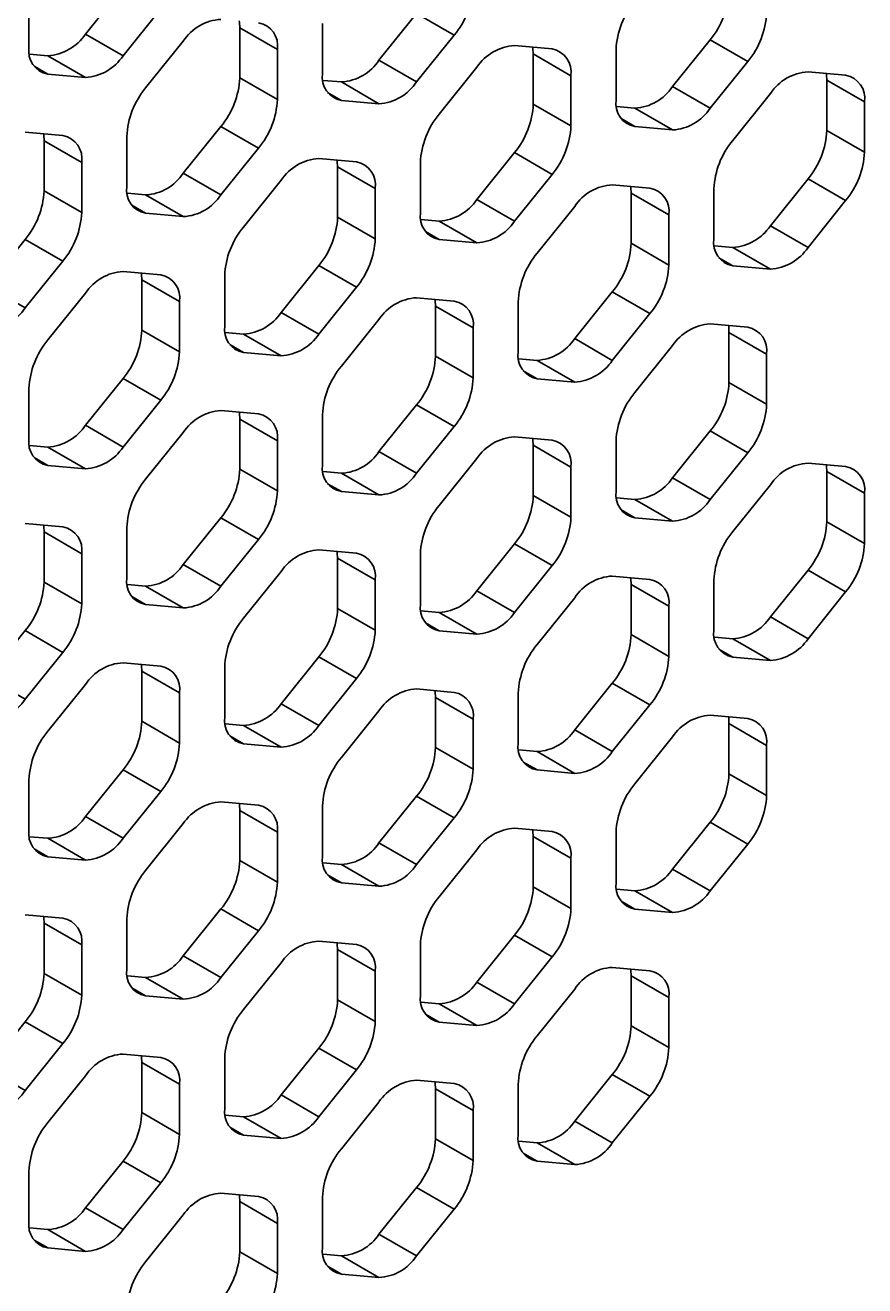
# Model space of a CAD drawing. Header units: millimetres. Extents: x 10 to 515, y -34 to 231.
# Drawn here: x 57.122 to 59.751, y 60.25 to 64.199 of the extents above; entities that cross this region are included whole.
import ezdxf

# ---------------------------------------------------------------- set-up
doc = ezdxf.new("R2010")
doc.units = ezdxf.units.MM

msp = doc.modelspace()

# ---------------------------------------------------------------- linework, layer by layer
at = {"color": 7, "linetype": 'Continuous', "lineweight": 35}
for p, q in [((57.134083, 64.286457), (57.134083, 64.129314)), ((57.428711, 64.317609), (57.31086, 64.171004)), ((57.428711, 64.10297), (57.546562, 64.249575)), ((58.34795, 64.235416), (58.230098, 64.08881)), ((58.34795, 64.235416), (58.465801, 64.167382)), ((57.31086, 64.171004), (57.428711, 64.10297)), ((57.794049, 64.190657), (57.9119, 64.122623)), ((57.794049, 64.190657), (57.794049, 64.033513)), ((58.053322, 64.204263), (58.053322, 64.04712)), ((58.34795, 64.020776), (58.465801, 64.167382)), ((57.617273, 64.148967), (57.499421, 64.002361)), ((58.772214, 64.124269), (58.654363, 64.134807)), ((59.267188, 64.153222), (59.149337, 64.006616)), ((59.267188, 64.153222), (59.38504, 64.085188)), ((57.193009, 64.10297), (57.13565, 64.108098)), ((57.193009, 64.10297), (57.31086, 64.034936)), ((57.9119, 63.965479), (57.9119, 64.122623)), ((58.230098, 64.08881), (58.34795, 64.020776)), ((58.713288, 64.108463), (58.831139, 64.040429)), ((58.713288, 64.108463), (58.713288, 63.951319)), ((58.972561, 64.12207), (58.972561, 63.964926)), ((58.536511, 64.066773), (58.41866, 63.920167)), ((59.267188, 63.938582), (59.38504, 64.085188)), ((59.691452, 64.042076), (59.573601, 64.052613)), ((57.193009, 64.045473), (57.31086, 64.034936)), ((57.794049, 64.033513), (57.9119, 63.965479)), ((58.112247, 64.020776), (58.054889, 64.025905)), ((58.112247, 64.020776), (58.230098, 63.952742)), ((58.831139, 63.883285), (58.831139, 64.040429)), ((59.632527, 64.026269), (59.750378, 63.958235)), ((59.632527, 64.026269), (59.632527, 63.869126)), ((59.149337, 64.006616), (59.267188, 63.938582)), ((59.45575, 63.984579), (59.337899, 63.837974)), ((58.112247, 63.96328), (58.230098, 63.952742)), ((58.713288, 63.951319), (58.831139, 63.883285)), ((59.031486, 63.938582), (58.974128, 63.943711)), ((59.031486, 63.938582), (59.149337, 63.870548)), ((59.750378, 63.801092), (59.750378, 63.958235)), ((57.240149, 63.852686), (57.122298, 63.863224)), ((57.735124, 63.881639), (57.617273, 63.735033)), ((57.735124, 63.881639), (57.852975, 63.813605)), ((59.031486, 63.881086), (59.149337, 63.870548)), ((59.632527, 63.869126), (59.750378, 63.801092)), ((57.181223, 63.83688), (57.299075, 63.768846)), ((57.181223, 63.83688), (57.181223, 63.679736)), ((57.440496, 63.850487), (57.440496, 63.693343)), ((57.735124, 63.666999), (57.852975, 63.813605)), ((58.159388, 63.770492), (58.041537, 63.78103)), ((58.654363, 63.799445), (58.536511, 63.652839)), ((58.654363, 63.799445), (58.772214, 63.731411)), ((57.299075, 63.611702), (57.299075, 63.768846)), ((57.617273, 63.735033), (57.735124, 63.666999)), ((58.100462, 63.754686), (58.218313, 63.686652)), ((58.100462, 63.754686), (58.100462, 63.597543)), ((58.359735, 63.768293), (58.359735, 63.611149)), ((57.923686, 63.712996), (57.805834, 63.56639)), ((58.654363, 63.584805), (58.772214, 63.731411)), ((59.078627, 63.688299), (58.960775, 63.698836)), ((59.573601, 63.717251), (59.45575, 63.570645)), ((59.573601, 63.717251), (59.691452, 63.649217)), ((57.181223, 63.679736), (57.299075, 63.611702)), ((57.499421, 63.666999), (57.442063, 63.672128)), ((57.499421, 63.666999), (57.617273, 63.598965)), ((58.218313, 63.529509), (58.218313, 63.686652)), ((59.019701, 63.672492), (59.137552, 63.604458)), ((59.019701, 63.672492), (59.019701, 63.515349)), ((59.278974, 63.686099), (59.278974, 63.528956)), ((58.536511, 63.652839), (58.654363, 63.584805)), ((58.842924, 63.630802), (58.725073, 63.484197)), ((59.573601, 63.502611), (59.691452, 63.649217)), ((57.499421, 63.609503), (57.617273, 63.598965)), ((58.100462, 63.597543), (58.218313, 63.529509)), ((58.41866, 63.584805), (58.361302, 63.589934)), ((58.41866, 63.584805), (58.536511, 63.516771)), ((59.137552, 63.447315), (59.137552, 63.604458)), ((59.45575, 63.570645), (59.573601, 63.502611)), ((57.122298, 63.527862), (57.004447, 63.381256)), ((57.122298, 63.527862), (57.240149, 63.459828)), ((58.41866, 63.527309), (58.536511, 63.516771)), ((59.019701, 63.515349), (59.137552, 63.447315)), ((59.337899, 63.502611), (59.280541, 63.50774)), ((59.337899, 63.502611), (59.45575, 63.434577)), ((57.122298, 63.313222), (57.240149, 63.459828)), ((57.546562, 63.416716), (57.428711, 63.427253)), ((58.041537, 63.445668), (57.923686, 63.299062)), ((58.041537, 63.445668), (58.159388, 63.377634)), ((59.337899, 63.445115), (59.45575, 63.434577)), ((57.004447, 63.381256), (57.122298, 63.313222)), ((57.487636, 63.400909), (57.605487, 63.332875)), ((57.487636, 63.400909), (57.487636, 63.243766)), ((57.746909, 63.414516), (57.746909, 63.257373)), ((58.041537, 63.231028), (58.159388, 63.377634)), ((57.31086, 63.359219), (57.193009, 63.212614)), ((58.465801, 63.334522), (58.34795, 63.34506)), ((58.960775, 63.363474), (58.842924, 63.216869)), ((58.960775, 63.363474), (59.078627, 63.29544)), ((57.605487, 63.175732), (57.605487, 63.332875)), ((57.923686, 63.299062), (58.041537, 63.231028)), ((58.406875, 63.318715), (58.524726, 63.250681)), ((58.406875, 63.318715), (58.406875, 63.161572)), ((58.666148, 63.332322), (58.666148, 63.175179)), ((58.230098, 63.277025), (58.112247, 63.13042)), ((58.960775, 63.148835), (59.078627, 63.29544)), ((59.38504, 63.252328), (59.267188, 63.262866)), ((57.487636, 63.243766), (57.605487, 63.175732)), ((57.805834, 63.231028), (57.748476, 63.236157)), ((57.805834, 63.231028), (57.923686, 63.162994)), ((58.524726, 63.093538), (58.524726, 63.250681)), ((59.326114, 63.236522), (59.443965, 63.168488)), ((59.326114, 63.236522), (59.326114, 63.079378)), ((58.842924, 63.216869), (58.960775, 63.148835)), ((59.149337, 63.194832), (59.031486, 63.048226)), ((57.805834, 63.173532), (57.923686, 63.162994)), ((58.406875, 63.161572), (58.524726, 63.093538)), ((58.725073, 63.148835), (58.667715, 63.153963)), ((58.725073, 63.148835), (58.842924, 63.080801)), ((59.443965, 63.011344), (59.443965, 63.168488)), ((57.428711, 63.091891), (57.31086, 62.945286)), ((57.428711, 63.091891), (57.546562, 63.023857)), ((58.725073, 63.091338), (58.842924, 63.080801)), ((59.326114, 63.079378), (59.443965, 63.011344)), ((57.134083, 63.060739), (57.134083, 62.903596)), ((57.428711, 62.877252), (57.546562, 63.023857)), ((57.852975, 62.980745), (57.735124, 62.991283)), ((58.34795, 63.009697), (58.230098, 62.863092)), ((58.34795, 63.009697), (58.465801, 62.941663)), ((57.31086, 62.945286), (57.428711, 62.877252)), ((57.794049, 62.964938), (57.9119, 62.896904)), ((57.794049, 62.964938), (57.794049, 62.807795)), ((58.053322, 62.978545), (58.053322, 62.821402)), ((57.617273, 62.923249), (57.499421, 62.776643)), ((58.34795, 62.795058), (58.465801, 62.941663)), ((58.772214, 62.898551), (58.654363, 62.909089)), ((59.267188, 62.927504), (59.149337, 62.780898)), ((59.267188, 62.927504), (59.38504, 62.85947)), ((57.193009, 62.877252), (57.13565, 62.88238)), ((57.193009, 62.877252), (57.31086, 62.809218)), ((57.9119, 62.739761), (57.9119, 62.896904)), ((58.713288, 62.882745), (58.831139, 62.814711)), ((58.713288, 62.882745), (58.713288, 62.725601)), ((58.972561, 62.896351), (58.972561, 62.739208)), ((58.230098, 62.863092), (58.34795, 62.795058)), ((58.536511, 62.841055), (58.41866, 62.694449)), ((59.267188, 62.712864), (59.38504, 62.85947)), ((59.691452, 62.816357), (59.573601, 62.826895)), ((57.193009, 62.819755), (57.31086, 62.809218)), ((57.794049, 62.807795), (57.9119, 62.739761)), ((58.112247, 62.795058), (58.054889, 62.800186)), ((58.112247, 62.795058), (58.230098, 62.727024)), ((58.831139, 62.657567), (58.831139, 62.814711)), ((59.632527, 62.800551), (59.750378, 62.732517)), ((59.632527, 62.800551), (59.632527, 62.643408)), ((59.149337, 62.780898), (59.267188, 62.712864)), ((59.45575, 62.758861), (59.337899, 62.612255)), ((58.112247, 62.737561), (58.230098, 62.727024)), ((58.713288, 62.725601), (58.831139, 62.657567)), ((59.031486, 62.712864), (58.974128, 62.717993)), ((59.031486, 62.712864), (59.149337, 62.64483)), ((59.750378, 62.575374), (59.750378, 62.732517)), ((57.240149, 62.626968), (57.122298, 62.637506)), ((57.735124, 62.655921), (57.617273, 62.509315)), ((57.735124, 62.655921), (57.852975, 62.587887)), ((59.031486, 62.655368), (59.149337, 62.64483)), ((59.632527, 62.643408), (59.750378, 62.575374)), ((57.181223, 62.611162), (57.299075, 62.543128)), ((57.181223, 62.611162), (57.181223, 62.454018)), ((57.440496, 62.624768), (57.440496, 62.467625)), ((57.735124, 62.441281), (57.852975, 62.587887)), ((58.159388, 62.544774), (58.041537, 62.555312)), ((58.654363, 62.573727), (58.536511, 62.427121)), ((58.654363, 62.573727), (58.772214, 62.505693)), ((57.299075, 62.385984), (57.299075, 62.543128)), ((57.617273, 62.509315), (57.735124, 62.441281)), ((58.100462, 62.528968), (58.218313, 62.460934)), ((58.100462, 62.528968), (58.100462, 62.371824)), ((58.359735, 62.542575), (58.359735, 62.385431)), ((57.923686, 62.487278), (57.805834, 62.340672)), ((58.654363, 62.359087), (58.772214, 62.505693)), ((59.078627, 62.462581), (58.960775, 62.473118)), ((59.573601, 62.491533), (59.45575, 62.344927)), ((59.573601, 62.491533), (59.691452, 62.423499)), ((57.181223, 62.454018), (57.299075, 62.385984)), ((57.499421, 62.441281), (57.442063, 62.44641)), ((57.499421, 62.441281), (57.617273, 62.373247)), ((58.218313, 62.30379), (58.218313, 62.460934)), ((59.019701, 62.446774), (59.137552, 62.37874)), ((59.019701, 62.446774), (59.019701, 62.289631)), ((59.278974, 62.460381), (59.278974, 62.303237)), ((58.536511, 62.427121), (58.654363, 62.359087)), ((58.842924, 62.405084), (58.725073, 62.258479)), ((59.573601, 62.276893), (59.691452, 62.423499)), ((57.499421, 62.383785), (57.617273, 62.373247)), ((58.100462, 62.371824), (58.218313, 62.30379)), ((58.41866, 62.359087), (58.361302, 62.364216)), ((58.41866, 62.359087), (58.536511, 62.291053)), ((59.137552, 62.221597), (59.137552, 62.37874)), ((59.45575, 62.344927), (59.573601, 62.276893)), ((57.122298, 62.302144), (57.004447, 62.155538)), ((57.122298, 62.302144), (57.240149, 62.23411)), ((58.41866, 62.301591), (58.536511, 62.291053)), ((59.019701, 62.289631), (59.137552, 62.221597)), ((59.337899, 62.276893), (59.280541, 62.282022)), ((59.337899, 62.276893), (59.45575, 62.208859)), ((57.122298, 62.087504), (57.240149, 62.23411)), ((57.546562, 62.190997), (57.428711, 62.201535)), ((58.041537, 62.21995), (57.923686, 62.073344)), ((58.041537, 62.21995), (58.159388, 62.151916)), ((59.337899, 62.219397), (59.45575, 62.208859)), ((57.004447, 62.155538), (57.122298, 62.087504)), ((57.487636, 62.175191), (57.605487, 62.107157)), ((57.487636, 62.175191), (57.487636, 62.018048)), ((57.746909, 62.188798), (57.746909, 62.031654)), ((57.31086, 62.133501), (57.193009, 61.986895)), ((58.041537, 62.00531), (58.159388, 62.151916)), ((58.465801, 62.108804), (58.34795, 62.119341)), ((58.960775, 62.137756), (58.842924, 61.99115)), ((58.960775, 62.137756), (59.078627, 62.069722)), ((57.605487, 61.950014), (57.605487, 62.107157)), ((58.406875, 62.092997), (58.524726, 62.024963)), ((58.406875, 62.092997), (58.406875, 61.935854)), ((58.666148, 62.106604), (58.666148, 61.949461)), ((57.923686, 62.073344), (58.041537, 62.00531)), ((58.230098, 62.051307), (58.112247, 61.904702)), ((58.960775, 61.923116), (59.078627, 62.069722)), ((59.38504, 62.02661), (59.267188, 62.037148)), ((57.487636, 62.018048), (57.605487, 61.950014)), ((57.805834, 62.00531), (57.748476, 62.010439)), ((57.805834, 62.00531), (57.923686, 61.937276)), ((58.524726, 61.86782), (58.524726, 62.024963)), ((59.326114, 62.010803), (59.443965, 61.942769)), ((59.326114, 62.010803), (59.326114, 61.85366)), ((58.842924, 61.99115), (58.960775, 61.923116)), ((59.149337, 61.969114), (59.031486, 61.822508)), ((57.805834, 61.947814), (57.923686, 61.937276)), ((58.406875, 61.935854), (58.524726, 61.86782)), ((58.725073, 61.923116), (58.667715, 61.928245)), ((58.725073, 61.923116), (58.842924, 61.855082)), ((59.443965, 61.785626), (59.443965, 61.942769)), ((57.428711, 61.866173), (57.31086, 61.719567)), ((57.428711, 61.866173), (57.546562, 61.798139)), ((58.725073, 61.86562), (58.842924, 61.855082)), ((59.326114, 61.85366), (59.443965, 61.785626)), ((57.134083, 61.835021), (57.134083, 61.677878)), ((57.428711, 61.651533), (57.546562, 61.798139)), ((57.852975, 61.755027), (57.735124, 61.765565)), ((58.34795, 61.783979), (58.230098, 61.637374)), ((58.34795, 61.783979), (58.465801, 61.715945)), ((57.31086, 61.719567), (57.428711, 61.651533)), ((57.794049, 61.73922), (57.9119, 61.671186)), ((57.794049, 61.73922), (57.794049, 61.582077)), ((58.053322, 61.752827), (58.053322, 61.595684)), ((57.617273, 61.69753), (57.499421, 61.550925)), ((58.34795, 61.56934), (58.465801, 61.715945)), ((58.772214, 61.672833), (58.654363, 61.683371)), ((59.267188, 61.701786), (59.149337, 61.55518)), ((59.267188, 61.701786), (59.38504, 61.633752)), ((57.193009, 61.651533), (57.13565, 61.656662)), ((57.193009, 61.651533), (57.31086, 61.583499)), ((57.9119, 61.514043), (57.9119, 61.671186)), ((58.713288, 61.657027), (58.831139, 61.588993)), ((58.713288, 61.657027), (58.713288, 61.499883)), ((58.972561, 61.670633), (58.972561, 61.51349)), ((58.230098, 61.637374), (58.34795, 61.56934)), ((58.536511, 61.615337), (58.41866, 61.468731)), ((59.267188, 61.487146), (59.38504, 61.633752)), ((57.193009, 61.594037), (57.31086, 61.583499)), ((57.794049, 61.582077), (57.9119, 61.514043)), ((58.112247, 61.56934), (58.054889, 61.574468)), ((58.112247, 61.56934), (58.230098, 61.501306)), ((58.831139, 61.431849), (58.831139, 61.588993)), ((59.149337, 61.55518), (59.267188, 61.487146)), ((58.112247, 61.511843), (58.230098, 61.501306)), ((58.713288, 61.499883), (58.831139, 61.431849)), ((59.031486, 61.487146), (58.974128, 61.492275)), ((59.031486, 61.487146), (59.149337, 61.419112)), ((57.240149, 61.40125), (57.122298, 61.411788)), ((57.735124, 61.430202), (57.617273, 61.283597)), ((57.735124, 61.430202), (57.852975, 61.362168)), ((59.031486, 61.429649), (59.149337, 61.419112)), ((57.181223, 61.385443), (57.299075, 61.317409)), ((57.181223, 61.385443), (57.181223, 61.2283)), ((57.440496, 61.39905), (57.440496, 61.241907)), ((57.735124, 61.215563), (57.852975, 61.362168)), ((58.159388, 61.319056), (58.041537, 61.329594)), ((58.654363, 61.348009), (58.536511, 61.201403)), ((58.654363, 61.348009), (58.772214, 61.279975)), ((57.299075, 61.160266), (57.299075, 61.317409)), ((58.100462, 61.30325), (58.218313, 61.235216)), ((58.100462, 61.30325), (58.100462, 61.146106)), ((58.359735, 61.316856), (58.359735, 61.159713)), ((57.617273, 61.283597), (57.735124, 61.215563)), ((57.923686, 61.26156), (57.805834, 61.114954)), ((58.654363, 61.133369), (58.772214, 61.279975)), ((59.078627, 61.236862), (58.960775, 61.2474)), ((57.181223, 61.2283), (57.299075, 61.160266)), ((57.499421, 61.215563), (57.442063, 61.220691)), ((57.499421, 61.215563), (57.617273, 61.147529)), ((58.218313, 61.078072), (58.218313, 61.235216)), ((59.019701, 61.221056), (59.137552, 61.153022)), ((59.019701, 61.221056), (59.019701, 61.063913)), ((58.536511, 61.201403), (58.654363, 61.133369)), ((58.842924, 61.179366), (58.725073, 61.03276)), ((57.499421, 61.158066), (57.617273, 61.147529)), ((58.100462, 61.146106), (58.218313, 61.078072)), ((58.41866, 61.133369), (58.361302, 61.138498)), ((58.41866, 61.133369), (58.536511, 61.065335)), ((59.137552, 60.995879), (59.137552, 61.153022)), ((57.122298, 61.076426), (57.004447, 60.92982)), ((57.122298, 61.076426), (57.240149, 61.008392)), ((58.41866, 61.075873), (58.536511, 61.065335)), ((59.019701, 61.063913), (59.137552, 60.995879)), ((57.122298, 60.861786), (57.240149, 61.008392)), ((57.546562, 60.965279), (57.428711, 60.975817)), ((58.041537, 60.994232), (57.923686, 60.847626)), ((58.041537, 60.994232), (58.159388, 60.926198)), ((57.004447, 60.92982), (57.122298, 60.861786)), ((57.487636, 60.949473), (57.605487, 60.881439)), ((57.487636, 60.949473), (57.487636, 60.792329)), ((57.746909, 60.96308), (57.746909, 60.805936)), ((57.31086, 60.907783), (57.193009, 60.761177)), ((58.041537, 60.779592), (58.159388, 60.926198)), ((58.465801, 60.883086), (58.34795, 60.893623)), ((58.960775, 60.912038), (58.842924, 60.765432)), ((58.960775, 60.912038), (59.078627, 60.844004)), ((57.605487, 60.724295), (57.605487, 60.881439)), ((58.406875, 60.867279), (58.524726, 60.799245)), ((58.406875, 60.867279), (58.406875, 60.710136)), ((58.666148, 60.880886), (58.666148, 60.723742)), ((57.923686, 60.847626), (58.041537, 60.779592)), ((58.230098, 60.825589), (58.112247, 60.678984)), ((58.960775, 60.697398), (59.078627, 60.844004)), ((57.487636, 60.792329), (57.605487, 60.724295)), ((57.805834, 60.779592), (57.748476, 60.784721)), ((57.805834, 60.779592), (57.923686, 60.711558)), ((58.524726, 60.642102), (58.524726, 60.799245)), ((58.842924, 60.765432), (58.960775, 60.697398)), ((57.805834, 60.722096), (57.923686, 60.711558)), ((58.406875, 60.710136), (58.524726, 60.642102)), ((58.725073, 60.697398), (58.667715, 60.702527)), ((58.725073, 60.697398), (58.842924, 60.629364)), ((57.428711, 60.640455), (57.31086, 60.493849)), ((57.428711, 60.640455), (57.546562, 60.572421)), ((58.725073, 60.639902), (58.842924, 60.629364)), ((57.134083, 60.609303), (57.134083, 60.452159)), ((57.428711, 60.425815), (57.546562, 60.572421)), ((57.852975, 60.529309), (57.735124, 60.539846)), ((58.34795, 60.558261), (58.230098, 60.411655)), ((58.34795, 60.558261), (58.465801, 60.490227)), ((57.794049, 60.513502), (57.9119, 60.445468)), ((57.794049, 60.513502), (57.794049, 60.356359)), ((58.053322, 60.527109), (58.053322, 60.369966)), ((57.31086, 60.493849), (57.428711, 60.425815)), ((57.617273, 60.471812), (57.499421, 60.325207)), ((58.34795, 60.343621), (58.465801, 60.490227)), ((57.193009, 60.425815), (57.13565, 60.430944)), ((57.193009, 60.425815), (57.31086, 60.357781)), ((57.9119, 60.288325), (57.9119, 60.445468)), ((58.230098, 60.411655), (58.34795, 60.343621)), ((57.193009, 60.368319), (57.31086, 60.357781)), ((57.794049, 60.356359), (57.9119, 60.288325)), ((58.112247, 60.343621), (58.054889, 60.34875)), ((58.112247, 60.343621), (58.230098, 60.275587)), ((58.112247, 60.286125), (58.230098, 60.275587))]:
    msp.add_line(p, q, dxfattribs=at)
at = {"color": 1, "linetype": 'Continuous', "lineweight": 35}
for p, q in [((57.149882, 64.07037), (57.193009, 64.045473)), ((58.06912, 63.988176), (58.112247, 63.96328)), ((58.988359, 63.905982), (59.031486, 63.881086)), ((57.456295, 63.634399), (57.499421, 63.609503)), ((58.375533, 63.552206), (58.41866, 63.527309)), ((59.294772, 63.470012), (59.337899, 63.445115)), ((57.762707, 63.198429), (57.805834, 63.173532)), ((58.681946, 63.116235), (58.725073, 63.091338)), ((57.149882, 62.844652), (57.193009, 62.819755)), ((58.06912, 62.762458), (58.112247, 62.737561)), ((58.988359, 62.680264), (59.031486, 62.655368)), ((57.456295, 62.408681), (57.499421, 62.383785)), ((58.375533, 62.326487), (58.41866, 62.301591)), ((59.294772, 62.244294), (59.337899, 62.219397)), ((57.762707, 61.972711), (57.805834, 61.947814)), ((58.681946, 61.890517), (58.725073, 61.86562)), ((57.149882, 61.618934), (57.193009, 61.594037)), ((58.06912, 61.53674), (58.112247, 61.511843)), ((58.988359, 61.454546), (59.031486, 61.429649)), ((57.456295, 61.182963), (57.499421, 61.158066)), ((58.375533, 61.100769), (58.41866, 61.075873)), ((57.762707, 60.746992), (57.805834, 60.722096)), ((58.681946, 60.664799), (58.725073, 60.639902)), ((57.149882, 60.393216), (57.193009, 60.368319)), ((58.06912, 60.311022), (58.112247, 60.286125))]:
    msp.add_line(p, q, dxfattribs=at)
at = {"color": 7, "linetype": 'Continuous', "lineweight": 35, "flags": 128}
for points in [[(57.792482, 64.211872), (57.793041, 64.207838), (57.794049, 64.190657)], [(58.711721, 64.129678), (58.71228, 64.125644), (58.713288, 64.108463)], [(59.63096, 64.047485), (59.631519, 64.04345), (59.632527, 64.026269)], [(57.179656, 63.858095), (57.180215, 63.854061), (57.181223, 63.83688)], [(58.098895, 63.775901), (58.099454, 63.771867), (58.100462, 63.754686)], [(59.018134, 63.693708), (59.018693, 63.689673), (59.019701, 63.672492)], [(57.486069, 63.422125), (57.486628, 63.41809), (57.487636, 63.400909)], [(58.405308, 63.339931), (58.405867, 63.335897), (58.406875, 63.318715)], [(59.324547, 63.257737), (59.325106, 63.253703), (59.326114, 63.236522)], [(57.792482, 62.986154), (57.793041, 62.98212), (57.794049, 62.964938)], [(58.711721, 62.90396), (58.71228, 62.899926), (58.713288, 62.882745)], [(59.63096, 62.821766), (59.631519, 62.817732), (59.632527, 62.800551)], [(57.179656, 62.632377), (57.180215, 62.628343), (57.181223, 62.611162)], [(58.098895, 62.550183), (58.099454, 62.546149), (58.100462, 62.528968)], [(59.018134, 62.46799), (59.018693, 62.463955), (59.019701, 62.446774)], [(57.486069, 62.196406), (57.486628, 62.192372), (57.487636, 62.175191)], [(58.405308, 62.114213), (58.405867, 62.110178), (58.406875, 62.092997)], [(59.324547, 62.032019), (59.325106, 62.027985), (59.326114, 62.010803)], [(57.792482, 61.760436), (57.793041, 61.756402), (57.794049, 61.73922)], [(58.711721, 61.678242), (58.71228, 61.674208), (58.713288, 61.657027)], [(57.179656, 61.406659), (57.180215, 61.402625), (57.181223, 61.385443)], [(58.098895, 61.324465), (58.099454, 61.320431), (58.100462, 61.30325)], [(59.018134, 61.242271), (59.018693, 61.238237), (59.019701, 61.221056)], [(57.486069, 60.970688), (57.486628, 60.966654), (57.487636, 60.949473)], [(58.405308, 60.888495), (58.405867, 60.88446), (58.406875, 60.867279)], [(57.792482, 60.534718), (57.793041, 60.530683), (57.794049, 60.513502)]]:
    msp.add_lwpolyline(points, dxfattribs=at)
at = {"color": 7, "linetype": 'Continuous', "lineweight": 35}
for centre, radius, start, end in [((58.269182, 64.331036), 0.255816, 320.227928, 357.360713), ((59.07057, 64.316876), 0.255816, 320.227928, 357.360713), ((59.228105, 64.11029), 0.255816, 140.227928, 177.360713), ((57.744224, 64.065147), 0.152127, 93.429538, 146.565085), ((59.188421, 64.248842), 0.255816, 320.227928, 357.360713), ((57.183908, 64.254824), 0.152127, 273.429538, 326.565085), ((57.839559, 64.134407), 0.073295, 350.748121, 79.453222), ((57.206424, 64.11753), 0.073295, 170.748121, 259.453222), ((58.663463, 63.982953), 0.152127, 93.429538, 146.565085), ((57.301759, 64.18679), 0.152127, 273.429538, 326.565085), ((58.103147, 64.17263), 0.152127, 273.429538, 326.565085), ((58.758798, 64.052213), 0.073295, 350.748121, 79.453222), ((59.582702, 63.900759), 0.152127, 93.429538, 146.565085), ((57.538505, 64.045293), 0.255816, 320.227928, 357.360713), ((58.125663, 64.035336), 0.073295, 170.748121, 259.453222), ((58.220998, 64.104596), 0.152127, 273.429538, 326.565085), ((59.678037, 63.970019), 0.073295, 350.748121, 79.453222), ((57.69604, 63.838707), 0.255816, 140.227928, 177.360713), ((59.022386, 64.090436), 0.152127, 273.429538, 326.565085), ((57.656356, 63.977259), 0.255816, 320.227928, 357.360713), ((58.457744, 63.963099), 0.255816, 320.227928, 357.360713), ((59.044902, 63.953142), 0.073295, 170.748121, 259.453222), ((59.140237, 64.022402), 0.152127, 273.429538, 326.565085), ((58.615279, 63.756513), 0.255816, 140.227928, 177.360713), ((57.226733, 63.78063), 0.073295, 350.748121, 79.453222), ((58.575595, 63.895065), 0.255816, 320.227928, 357.360713), ((59.376983, 63.880905), 0.255816, 320.227928, 357.360713), ((59.534518, 63.674319), 0.255816, 140.227928, 177.360713), ((58.050637, 63.629176), 0.152127, 93.429538, 146.565085), ((59.494834, 63.812871), 0.255816, 320.227928, 357.360713), ((57.490321, 63.818853), 0.152127, 273.429538, 326.565085), ((58.145972, 63.698436), 0.073295, 350.748121, 79.453222), ((57.512837, 63.681559), 0.073295, 170.748121, 259.453222), ((58.969876, 63.546982), 0.152127, 93.429538, 146.565085), ((56.925679, 63.691516), 0.255816, 320.227928, 357.360713), ((57.608172, 63.750819), 0.152127, 273.429538, 326.565085), ((59.065211, 63.616242), 0.073295, 350.748121, 79.453222), ((58.40956, 63.736659), 0.152127, 273.429538, 326.565085), ((57.04353, 63.623482), 0.255816, 320.227928, 357.360713), ((57.844918, 63.609322), 0.255816, 320.227928, 357.360713), ((58.432076, 63.599365), 0.073295, 170.748121, 259.453222), ((58.527411, 63.668625), 0.152127, 273.429538, 326.565085), ((58.002453, 63.402736), 0.255816, 140.227928, 177.360713), ((59.328799, 63.654466), 0.152127, 273.429538, 326.565085), ((57.962769, 63.541288), 0.255816, 320.227928, 357.360713), ((58.764157, 63.527129), 0.255816, 320.227928, 357.360713), ((59.351315, 63.517172), 0.073295, 170.748121, 259.453222), ((59.44665, 63.586432), 0.152127, 273.429538, 326.565085), ((58.921692, 63.320542), 0.255816, 140.227928, 177.360713), ((57.437811, 63.275399), 0.152127, 93.429538, 146.565085), ((58.882008, 63.459095), 0.255816, 320.227928, 357.360713), ((57.533146, 63.344659), 0.073295, 350.748121, 79.453222), ((58.35705, 63.193205), 0.152127, 93.429538, 146.565085), ((56.995346, 63.397042), 0.152127, 273.429538, 326.565085), ((57.796734, 63.382883), 0.152127, 273.429538, 326.565085), ((58.452385, 63.262465), 0.073295, 350.748121, 79.453222), ((59.276289, 63.111012), 0.152127, 93.429538, 146.565085), ((57.232092, 63.255546), 0.255816, 320.227928, 357.360713), ((57.81925, 63.245589), 0.073295, 170.748121, 259.453222), ((57.914585, 63.314849), 0.152127, 273.429538, 326.565085), ((59.371624, 63.180271), 0.073295, 350.748121, 79.453222), ((57.389627, 63.048959), 0.255816, 140.227928, 177.360713), ((58.715973, 63.300689), 0.152127, 273.429538, 326.565085), ((57.349943, 63.187512), 0.255816, 320.227928, 357.360713), ((58.151331, 63.173352), 0.255816, 320.227928, 357.360713), ((58.738489, 63.163395), 0.073295, 170.748121, 259.453222), ((58.833824, 63.232655), 0.152127, 273.429538, 326.565085), ((58.308866, 62.966765), 0.255816, 140.227928, 177.360713), ((58.269182, 63.105318), 0.255816, 320.227928, 357.360713), ((59.07057, 63.091158), 0.255816, 320.227928, 357.360713), ((59.228105, 62.884572), 0.255816, 140.227928, 177.360713), ((57.744224, 62.839429), 0.152127, 93.429538, 146.565085), ((59.188421, 63.023124), 0.255816, 320.227928, 357.360713), ((57.183908, 63.029106), 0.152127, 273.429538, 326.565085), ((57.839559, 62.908688), 0.073295, 350.748121, 79.453222), ((57.206424, 62.891812), 0.073295, 170.748121, 259.453222), ((58.663463, 62.757235), 0.152127, 93.429538, 146.565085), ((57.301759, 62.961072), 0.152127, 273.429538, 326.565085), ((58.758798, 62.826495), 0.073295, 350.748121, 79.453222), ((58.103147, 62.946912), 0.152127, 273.429538, 326.565085), ((59.582702, 62.675041), 0.152127, 93.429538, 146.565085), ((57.538505, 62.819575), 0.255816, 320.227928, 357.360713), ((58.125663, 62.809618), 0.073295, 170.748121, 259.453222), ((58.220998, 62.878878), 0.152127, 273.429538, 326.565085), ((59.678037, 62.744301), 0.073295, 350.748121, 79.453222), ((57.69604, 62.612989), 0.255816, 140.227928, 177.360713), ((59.022386, 62.864718), 0.152127, 273.429538, 326.565085), ((57.656356, 62.751541), 0.255816, 320.227928, 357.360713), ((58.457744, 62.737381), 0.255816, 320.227928, 357.360713), ((59.044902, 62.727424), 0.073295, 170.748121, 259.453222), ((59.140237, 62.796684), 0.152127, 273.429538, 326.565085), ((58.615279, 62.530795), 0.255816, 140.227928, 177.360713), ((58.575595, 62.669347), 0.255816, 320.227928, 357.360713), ((59.376983, 62.655187), 0.255816, 320.227928, 357.360713), ((57.226733, 62.554912), 0.073295, 350.748121, 79.453222), ((59.534518, 62.448601), 0.255816, 140.227928, 177.360713), ((58.050637, 62.403458), 0.152127, 93.429538, 146.565085), ((59.494834, 62.587153), 0.255816, 320.227928, 357.360713), ((57.490321, 62.593135), 0.152127, 273.429538, 326.565085), ((58.145972, 62.472718), 0.073295, 350.748121, 79.453222), ((58.969876, 62.321264), 0.152127, 93.429538, 146.565085), ((56.925679, 62.465798), 0.255816, 320.227928, 357.360713), ((57.512837, 62.455841), 0.073295, 170.748121, 259.453222), ((57.608172, 62.525101), 0.152127, 273.429538, 326.565085), ((59.065211, 62.390524), 0.073295, 350.748121, 79.453222), ((58.40956, 62.510941), 0.152127, 273.429538, 326.565085), ((57.04353, 62.397764), 0.255816, 320.227928, 357.360713), ((57.844918, 62.383604), 0.255816, 320.227928, 357.360713), ((58.432076, 62.373647), 0.073295, 170.748121, 259.453222), ((58.527411, 62.442907), 0.152127, 273.429538, 326.565085), ((58.002453, 62.177018), 0.255816, 140.227928, 177.360713), ((59.328799, 62.428747), 0.152127, 273.429538, 326.565085), ((57.962769, 62.31557), 0.255816, 320.227928, 357.360713), ((58.764157, 62.30141), 0.255816, 320.227928, 357.360713), ((59.351315, 62.291454), 0.073295, 170.748121, 259.453222), ((59.44665, 62.360713), 0.152127, 273.429538, 326.565085), ((58.921692, 62.094824), 0.255816, 140.227928, 177.360713), ((57.437811, 62.049681), 0.152127, 93.429538, 146.565085), ((58.882008, 62.233376), 0.255816, 320.227928, 357.360713), ((57.533146, 62.118941), 0.073295, 350.748121, 79.453222), ((58.35705, 61.967487), 0.152127, 93.429538, 146.565085), ((56.995346, 62.171324), 0.152127, 273.429538, 326.565085), ((58.452385, 62.036747), 0.073295, 350.748121, 79.453222), ((57.796734, 62.157164), 0.152127, 273.429538, 326.565085), ((59.276289, 61.885293), 0.152127, 93.429538, 146.565085), ((57.232092, 62.029827), 0.255816, 320.227928, 357.360713), ((57.81925, 62.01987), 0.073295, 170.748121, 259.453222), ((57.914585, 62.08913), 0.152127, 273.429538, 326.565085), ((59.371624, 61.954553), 0.073295, 350.748121, 79.453222), ((57.389627, 61.823241), 0.255816, 140.227928, 177.360713), ((58.715973, 62.074971), 0.152127, 273.429538, 326.565085), ((57.349943, 61.961793), 0.255816, 320.227928, 357.360713), ((58.151331, 61.947634), 0.255816, 320.227928, 357.360713), ((58.738489, 61.937677), 0.073295, 170.748121, 259.453222), ((58.833824, 62.006937), 0.152127, 273.429538, 326.565085), ((58.308866, 61.741047), 0.255816, 140.227928, 177.360713), ((58.269182, 61.8796), 0.255816, 320.227928, 357.360713), ((59.07057, 61.86544), 0.255816, 320.227928, 357.360713), ((59.228105, 61.658854), 0.255816, 140.227928, 177.360713), ((57.744224, 61.61371), 0.152127, 93.429538, 146.565085), ((59.188421, 61.797406), 0.255816, 320.227928, 357.360713), ((57.183908, 61.803388), 0.152127, 273.429538, 326.565085), ((57.839559, 61.68297), 0.073295, 350.748121, 79.453222), ((58.663463, 61.531517), 0.152127, 93.429538, 146.565085), ((57.206424, 61.666094), 0.073295, 170.748121, 259.453222), ((57.301759, 61.735354), 0.152127, 273.429538, 326.565085), ((58.758798, 61.600776), 0.073295, 350.748121, 79.453222), ((58.103147, 61.721194), 0.152127, 273.429538, 326.565085), ((57.538505, 61.593857), 0.255816, 320.227928, 357.360713), ((58.125663, 61.5839), 0.073295, 170.748121, 259.453222), ((58.220998, 61.65316), 0.152127, 273.429538, 326.565085), ((57.69604, 61.387271), 0.255816, 140.227928, 177.360713), ((59.022386, 61.639), 0.152127, 273.429538, 326.565085), ((57.656356, 61.525823), 0.255816, 320.227928, 357.360713), ((58.457744, 61.511663), 0.255816, 320.227928, 357.360713), ((59.044902, 61.501706), 0.073295, 170.748121, 259.453222), ((59.140237, 61.570966), 0.152127, 273.429538, 326.565085), ((58.615279, 61.305077), 0.255816, 140.227928, 177.360713), ((58.575595, 61.443629), 0.255816, 320.227928, 357.360713), ((57.226733, 61.329193), 0.073295, 350.748121, 79.453222), ((58.050637, 61.17774), 0.152127, 93.429538, 146.565085), ((58.145972, 61.247), 0.073295, 350.748121, 79.453222), ((57.490321, 61.367417), 0.152127, 273.429538, 326.565085), ((58.969876, 61.095546), 0.152127, 93.429538, 146.565085), ((56.925679, 61.24008), 0.255816, 320.227928, 357.360713), ((57.512837, 61.230123), 0.073295, 170.748121, 259.453222), ((57.608172, 61.299383), 0.152127, 273.429538, 326.565085), ((59.065211, 61.164806), 0.073295, 350.748121, 79.453222), ((58.40956, 61.285223), 0.152127, 273.429538, 326.565085), ((57.04353, 61.172046), 0.255816, 320.227928, 357.360713), ((57.844918, 61.157886), 0.255816, 320.227928, 357.360713), ((58.432076, 61.147929), 0.073295, 170.748121, 259.453222), ((58.527411, 61.217189), 0.152127, 273.429538, 326.565085), ((58.002453, 60.9513), 0.255816, 140.227928, 177.360713), ((57.962769, 61.089852), 0.255816, 320.227928, 357.360713), ((58.764157, 61.075692), 0.255816, 320.227928, 357.360713), ((58.921692, 60.869106), 0.255816, 140.227928, 177.360713), ((57.437811, 60.823963), 0.152127, 93.429538, 146.565085), ((58.882008, 61.007658), 0.255816, 320.227928, 357.360713), ((57.533146, 60.893223), 0.073295, 350.748121, 79.453222), ((58.35705, 60.741769), 0.152127, 93.429538, 146.565085), ((56.995346, 60.945606), 0.152127, 273.429538, 326.565085), ((58.452385, 60.811029), 0.073295, 350.748121, 79.453222), ((57.796734, 60.931446), 0.152127, 273.429538, 326.565085), ((57.232092, 60.804109), 0.255816, 320.227928, 357.360713), ((57.81925, 60.794152), 0.073295, 170.748121, 259.453222), ((57.914585, 60.863412), 0.152127, 273.429538, 326.565085), ((57.389627, 60.597523), 0.255816, 140.227928, 177.360713), ((58.715973, 60.849252), 0.152127, 273.429538, 326.565085), ((57.349943, 60.736075), 0.255816, 320.227928, 357.360713), ((58.151331, 60.721915), 0.255816, 320.227928, 357.360713), ((58.738489, 60.711959), 0.073295, 170.748121, 259.453222), ((58.833824, 60.781218), 0.152127, 273.429538, 326.565085), ((58.308866, 60.515329), 0.255816, 140.227928, 177.360713), ((58.269182, 60.653881), 0.255816, 320.227928, 357.360713), ((57.744224, 60.387992), 0.152127, 93.429538, 146.565085), ((57.839559, 60.457252), 0.073295, 350.748121, 79.453222), ((57.183908, 60.577669), 0.152127, 273.429538, 326.565085), ((57.206424, 60.440375), 0.073295, 170.748121, 259.453222), ((57.301759, 60.509635), 0.152127, 273.429538, 326.565085), ((58.103147, 60.495476), 0.152127, 273.429538, 326.565085), ((57.538505, 60.368139), 0.255816, 320.227928, 357.360713), ((58.125663, 60.358182), 0.073295, 170.748121, 259.453222), ((58.220998, 60.427442), 0.152127, 273.429538, 326.565085), ((57.69604, 60.161552), 0.255816, 140.227928, 177.360713), ((57.656356, 60.300105), 0.255816, 320.227928, 357.360713)]:
    msp.add_arc(centre, radius, start, end, dxfattribs=at)

doc.saveas('drawing.dxf')
